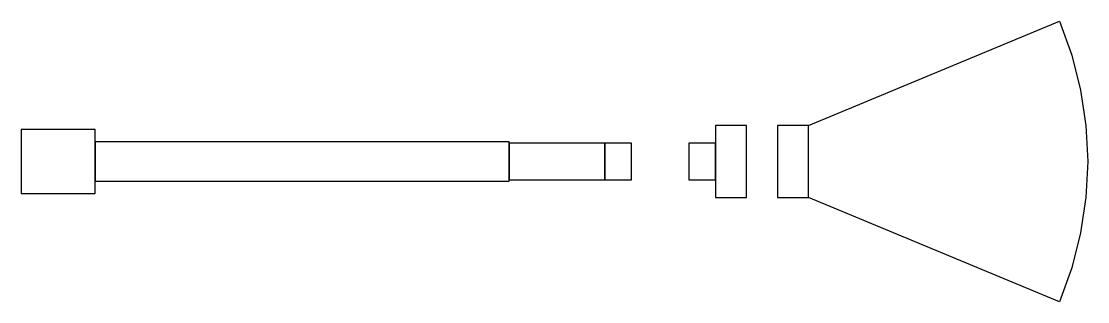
# Model space of a CAD drawing. Extents: x -370 to 353, y -162 to 28.
import ezdxf

# ---------------------------------------------------------------- set-up
doc = ezdxf.new("R2010")
doc.units = 9
doc.layers.add('Default', color=1, linetype='CONTINUOUS')
doc.layers.add('NA', color=136, linetype='CONTINUOUS')

# ---------------------------------------------------------------- blocks, each defined once
blk = doc.blocks.new('EM_Structure_2')
at = {"layer": 'NA'}
for points in [[(163.8, -42.3), (334.2, 28.3), (342.5, 5.3), (348.4, -18.3), (352, -42.4), (353.2, -66.8), (352, -91.2), (348.4, -115.3), (342.5, -138.9), (334.2, -161.9), (163.8, -91.3)], [(100.8, -91.3), (121.8, -91.3), (121.8, -42.3), (100.8, -42.3)], [(142.8, -91.3), (163.8, -91.3), (163.8, -42.3), (142.8, -42.3)], [(-370, -88.6), (-320, -88.6), (-320, -45), (-370, -45)], [(-320, -80.2), (-39.2, -80.2), (-39.2, -53.4), (-320, -53.4)], [(-39.2, -79.3), (25.8, -79.3), (25.8, -54.3), (-39.2, -54.3)], [(25.8, -79.3), (43.8, -79.3), (43.8, -54.3), (25.8, -54.3)], [(82.8, -79.3), (100.8, -79.3), (100.8, -54.3), (82.8, -54.3)]]:
    blk.add_lwpolyline(points, close=True, dxfattribs=at)

msp = doc.modelspace()

# ---------------------------------------------------------------- block references
at = {"layer": 'Default'}
msp.add_blockref('EM_Structure_2', (0, 0), dxfattribs=at)

doc.saveas('drawing.dxf')
